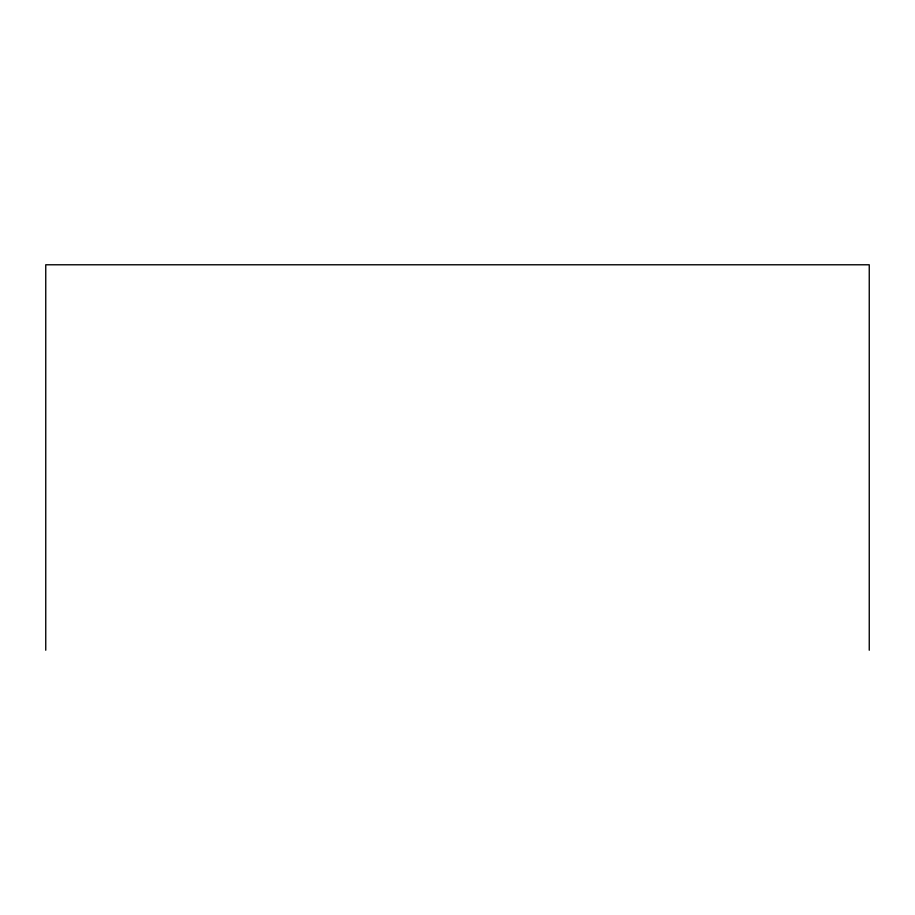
<?xml version="1.0" encoding="UTF-8"?>
<svg xmlns="http://www.w3.org/2000/svg" width="915" height="915" viewBox="0 0 915 915"><rect width="100%" height="100%" fill="white"/><g stroke="black" fill="none" stroke-linecap="round" stroke-linejoin="round"><path stroke-width="1.37" d="M869.25 650.222L869.25 264.778L45.75 264.778L45.75 650.222"/></g></svg>
